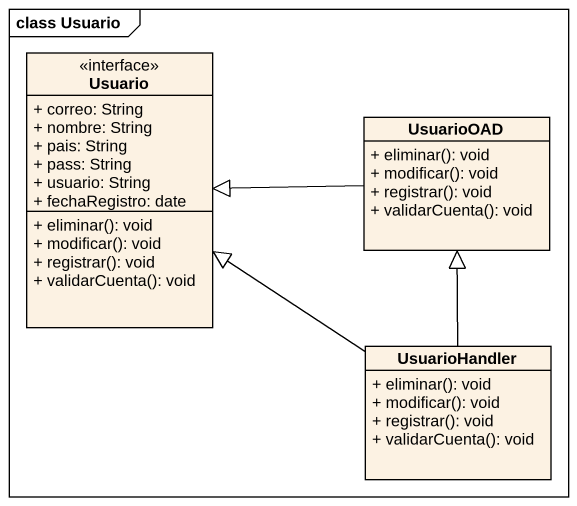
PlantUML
@startuml
mainframe class Usuario
hide circle
hide empty members
skinparam classAttributeIconSize 0
class Usuario <<interface>> {
  + correo: String
  + nombre: String
  + pais: String
  + pass: String
  + usuario: String
  + fechaRegistro: date
  + eliminar(): void
  + modificar(): void
  + registrar(): void
  + validarCuenta(): void
}
class UsuarioOAD {
  + eliminar(): void
  + modificar(): void
  + registrar(): void
  + validarCuenta(): void
}
class UsuarioHandler {
  + eliminar(): void
  + modificar(): void
  + registrar(): void
  + validarCuenta(): void
}
UsuarioOAD -left-|> Usuario
UsuarioHandler -up-|> Usuario
UsuarioHandler -up-|> UsuarioOAD
@enduml
